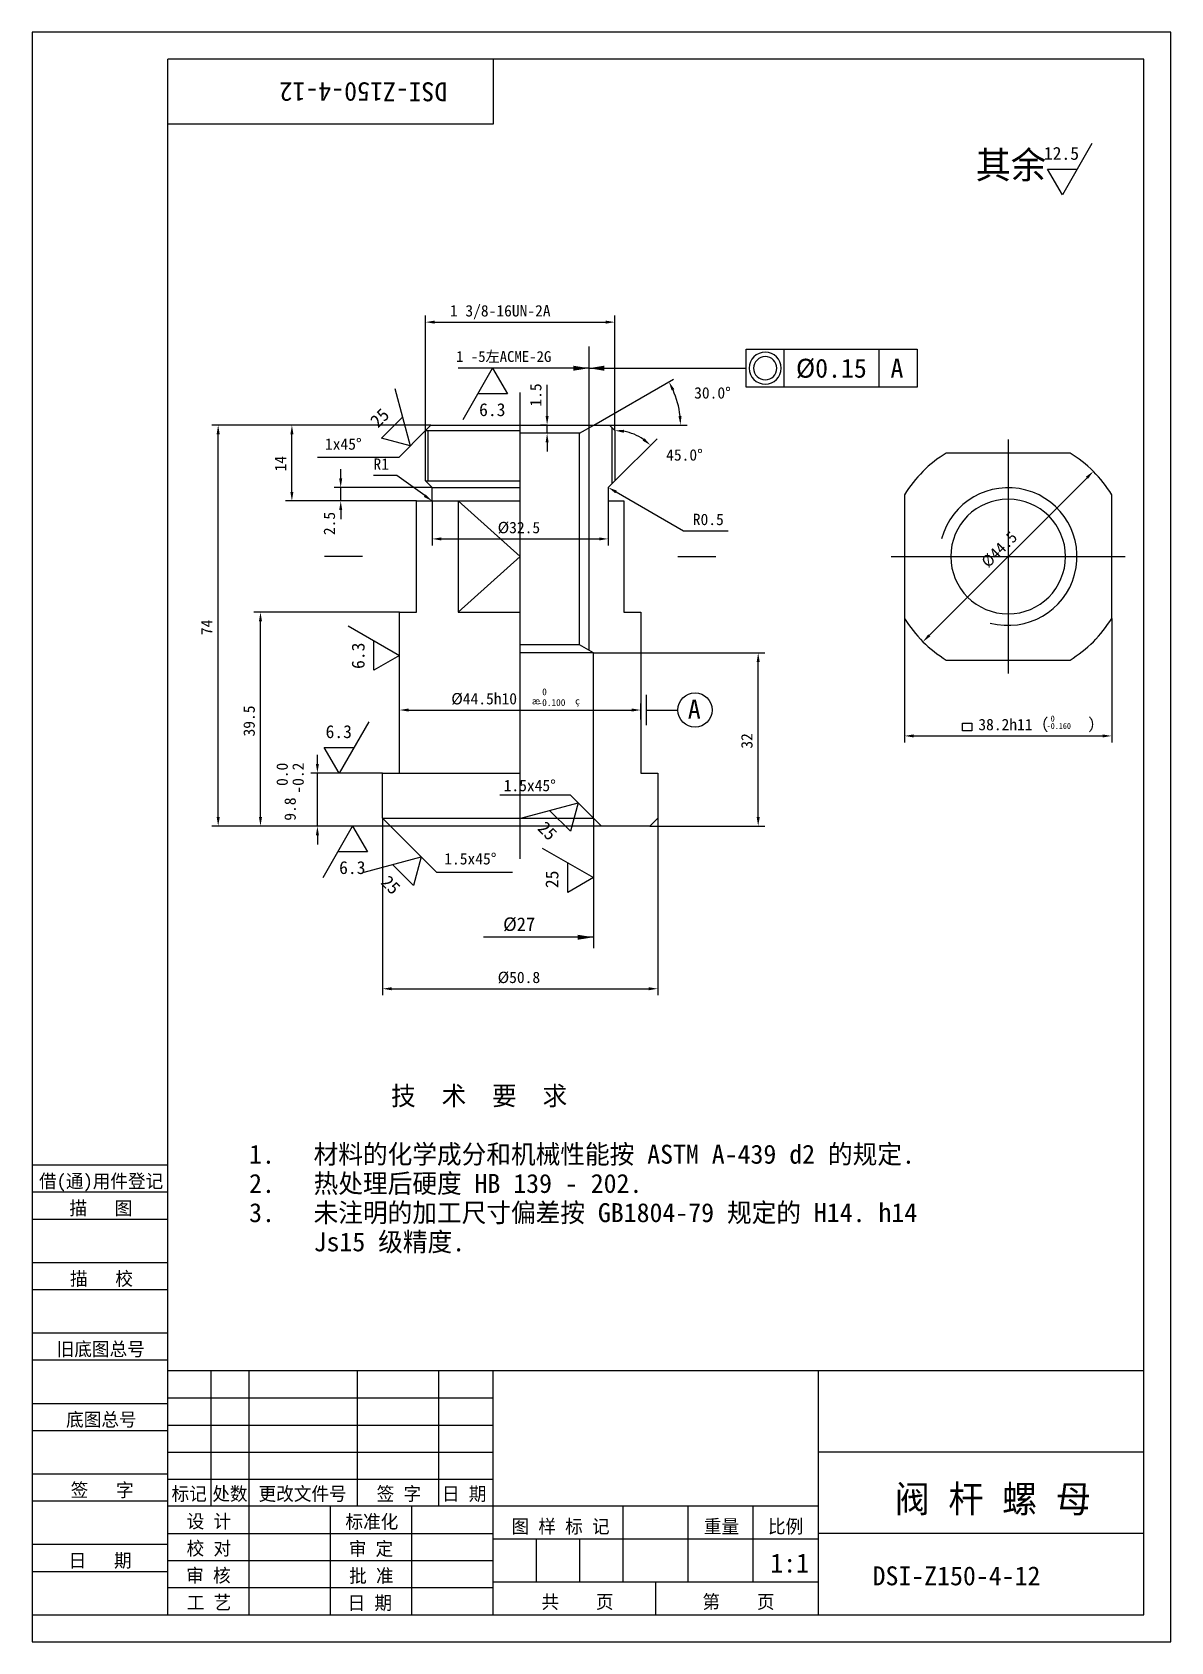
# Model space of a CAD drawing. Header units: metres. Extents: x 0 to 210, y 0 to 297.
import ezdxf

# ---------------------------------------------------------------- set-up
doc = ezdxf.new("R2010")
doc.units = ezdxf.units.M
for name, color, linetype in [('C', 6, 'Continuous'), ('D', 1, 'Continuous'), ('FL', 5, 'Continuous'), ('T', 7, 'Continuous'), ('TL', 4, 'Continuous')]:
    doc.layers.add(name, color=color, linetype=linetype)

# ---------------------------------------------------------------- blocks, each defined once
blk = doc.blocks.new('PIC6')
blk.add_lwpolyline([(6.01, 0, 1), (-6.01, 0, 1)], format="xyb", close=True)
blk.add_lwpolyline([(-4.36, 0, 1), (4.36, 0, 1), (-4.36, 0, 1)], format="xyb")
blk = doc.blocks.new('TUKUN4')
at = {"layer": 'FL'}
for p, q in [((0, 297), (0, 0)), ((210, 297), (0, 297)), ((210, 0), (210, 297)), ((0, 78), (25, 78)), ((0, 70), (25, 70)), ((0, 65), (25, 65)), ((0, 57), (25, 57)), ((0, 52), (25, 52)), ((33, 25), (33, 50)), ((40, 5), (40, 50)), ((60, 25), (60, 50)), ((75, 25), (75, 50)), ((25, 45), (85, 45)), ((0, 44), (25, 44)), ((0, 39), (25, 39)), ((25, 40), (85, 40)), ((25, 35), (85, 35)), ((0, 31), (25, 31)), ((25, 30), (85, 30)), ((0, 26), (25, 26)), ((70, 5), (70, 25)), ((0, 18), (25, 18)), ((25, 20), (85, 20)), ((25, 15), (85, 15)), ((0, 13), (25, 13)), ((25, 10), (85, 10)), ((0, 0), (210, 0))]:
    blk.add_line(p, q, dxfattribs=at)
at = {"layer": 'TL'}
for p, q in [((25, 5), (25, 292)), ((205, 292), (25, 292)), ((85, 292), (85, 280)), ((205, 5), (205, 292)), ((85, 280), (25, 280)), ((0, 88), (25, 88)), ((0, 83), (25, 83)), ((205, 50), (25, 50)), ((85, 5), (85, 50)), ((145, 5), (145, 50)), ((205, 35), (145, 35)), ((145, 25), (25, 25)), ((55, 5), (55, 25)), ((109, 11), (109, 25)), ((121, 11), (121, 25)), ((133, 11), (133, 25)), ((85, 19), (145, 19)), ((93, 11), (93, 19)), ((101, 11), (101, 19)), ((205, 20), (145, 20)), ((145, 11), (85, 11)), ((115, 5), (115, 11)), ((0, 5), (205, 5))]:
    blk.add_line(p, q, dxfattribs=at)
at = {"layer": 'T'}
for s, p in [('借(通)用件登记', (1.26, 83.76)), ('描   图', (6.86, 78.76)), ('描   校', (6.98, 65.76)), ('旧底图总号', (4.52, 52.76)), ('底图总号', (6.25, 39.76)), ('签   字', (7.1, 26.76)), ('标记', (25.71, 26.07)), ('处数', (33.22, 26.07)), ('更改文件号', (41.75, 26.07)), ('签 字', (63.53, 26.07)), ('日 期', (75.57, 26.07)), ('设 计', (28.5, 20.99)), ('标准化', (57.77, 20.93)), ('图 样 标 记', (88.4, 20.04)), ('重量', (123.88, 20.04)), ('比例', (135.7, 20.04)), ('校 对', (28.48, 15.99)), ('审 定', (58.39, 15.93)), ('日   期', (6.72, 13.76)), ('审 核', (28.41, 10.99)), ('批 准', (58.46, 10.93)), ('共    页', (93.91, 6.13)), ('第    页', (123.62, 6.13)), ('工 艺', (28.52, 5.99)), ('日 期', (58.18, 5.93))]:
    blk.add_text(s, height=2.5, dxfattribs=at).set_placement(p)

msp = doc.modelspace()

# ---------------------------------------------------------------- linework, layer by layer
at = {"layer": 'C'}
for p, q in [((180, 221.85), (180, 178.65)), ((158.4, 200.25), (201.6, 200.25))]:
    msp.add_line(p, q, dxfattribs=at)
msp.add_lwpolyline([(90, 144.5), (90, 230.5)], dxfattribs=at)
at = {"layer": 'D'}
for p, q in [((195.46, 276.46), (190, 267)), ((190, 267), (187.27, 271.73)), ((187.27, 271.73), (192.73, 271.73)), ((72.54, 223.5), (72.54, 244.7)), ((107.46, 223.5), (107.46, 244.7)), ((74.22, 243.5), (105.78, 243.5)), ((102.7, 224), (102.7, 239)), ((131.7, 231.5), (131.7, 238.5)), ((131.7, 238.5), (163.2, 238.5)), ((138.7, 231.5), (138.7, 238.5)), ((156.2, 231.5), (156.2, 238.5)), ((163.2, 238.5), (163.2, 231.5)), ((102.7, 235), (78.57, 235)), ((79.46, 225.53), (84.92, 235)), ((84.92, 235), (87.65, 230.27)), ((102.7, 235), (106.2, 235)), ((106.2, 235), (131.7, 235)), ((94.97, 227.86), (94.97, 231.91)), ((103.57, 224.5), (118.29, 233)), ((66.88, 231.23), (69.71, 220.67)), ((87.65, 230.27), (82.19, 230.27)), ((163.2, 231.5), (131.7, 231.5)), ((64.43, 222.09), (68.29, 225.95)), ((94.97, 226.18), (94.97, 227.86)), ((73.54, 224.5), (33.1, 224.5)), ((34.3, 152.18), (34.3, 222.82)), ((73.54, 224.5), (46.7, 224.5)), ((47.9, 212.18), (47.9, 222.82)), ((72.54, 223.5), (67.59, 218.55)), ((94.97, 224.5), (93.77, 224.5)), ((94.97, 223), (93.77, 223)), ((94.97, 223), (94.97, 224.5)), ((106.46, 224.5), (116.46, 224.5)), ((107.46, 223.5), (107.46, 224.71)), ((116.46, 224.5), (120.77, 224.5)), ((69.71, 220.67), (64.43, 222.09)), ((94.97, 221.32), (94.97, 219.64)), ((107.46, 214.21), (115.24, 221.99)), ((67.59, 218.55), (52.59, 218.55)), ((56.9, 214.68), (56.9, 216.36)), ((65.6, 215.2), (62.94, 215.2)), ((67.28, 215.2), (65.6, 215.2)), ((72.39, 211.49), (67.28, 215.2)), ((194.55, 214.8), (165.45, 185.7)), ((73.75, 213), (55.7, 213)), ((56.9, 210.5), (56.9, 213)), ((107.7, 212.16), (120.11, 205)), ((70.9, 210.5), (46.7, 210.5)), ((70.9, 210.5), (55.7, 210.5)), ((56.9, 208.82), (56.9, 207.14)), ((73.75, 210.5), (73.75, 202.3)), ((106.25, 210.5), (106.25, 202.3)), ((120.11, 205), (121.79, 205)), ((121.79, 205), (128.34, 205)), ((75.43, 203.5), (104.57, 203.5)), ((67.75, 190), (40.9, 190)), ((42.1, 152.18), (42.1, 188.32)), ((58.29, 187.46), (67.75, 182)), ((160.9, 188.84), (160.9, 165.95)), ((199.1, 188.84), (199.1, 165.95)), ((63.02, 179.27), (63.02, 184.73)), ((67.75, 182), (63.02, 179.27)), ((103.5, 182.5), (135.1, 182.5)), ((133.9, 152.18), (133.9, 180.82)), ((67.75, 170.18), (67.75, 173.12)), ((112.25, 170.18), (112.25, 173.12)), ((62.06, 169.76), (56.6, 160.3)), ((69.43, 171.93), (110.57, 171.93)), ((171.6, 168.1), (171.6, 169.5)), ((171.6, 169.5), (173.3, 169.5)), ((173.3, 169.5), (173.3, 168.1)), ((162.58, 167.15), (197.42, 167.15)), ((173.3, 168.1), (171.6, 168.1)), ((52.6, 161.98), (52.6, 163.66)), ((56.6, 160.3), (53.87, 165.03)), ((53.87, 165.03), (59.33, 165.03)), ((64.6, 160.3), (51.4, 160.3)), ((52.6, 150.5), (52.6, 160.3)), ((99.26, 156.24), (86.26, 156.24)), ((90.12, 152), (100.67, 154.83)), ((103.5, 152), (99.26, 156.24)), ((100.67, 154.83), (99.26, 149.55)), ((64.6, 152), (64.6, 119.3)), ((99.26, 149.55), (95.39, 153.41)), ((103.5, 152), (103.5, 128)), ((115.4, 152), (115.4, 119.3)), ((66.1, 150.5), (33.1, 150.5)), ((66.1, 150.5), (40.9, 150.5)), ((66.1, 150.5), (51.4, 150.5)), ((52.6, 148.82), (52.6, 147.14)), ((53.64, 141.04), (59.1, 150.5)), ((59.1, 150.5), (61.83, 145.77)), ((66.1, 150.5), (74.59, 142.01)), ((113.9, 150.5), (135.1, 150.5)), ((61.83, 145.77), (56.37, 145.77)), ((94.04, 146.46), (103.5, 141)), ((61.2, 142.01), (71.76, 144.84)), ((70.34, 139.57), (66.48, 143.43)), ((71.76, 144.84), (70.34, 139.57)), ((98.77, 138.27), (98.77, 143.73)), ((74.59, 142.01), (88.59, 142.01)), ((103.5, 141), (98.77, 138.27)), ((103.5, 130), (83.25, 130)), ((66.28, 120.5), (113.72, 120.5))]:
    msp.add_line(p, q, dxfattribs=at)
for points in [[(113.25, 174.72), (113.25, 169.12)], [(113.25, 171.93), (119.1, 171.93)]]:
    msp.add_lwpolyline(points, dxfattribs=at)
msp.add_circle((122.25, 171.93), 3.15, dxfattribs=at)
for centre, radius, start, end in [((103.57, 224.5), 16, 6.02, 23.98), ((107.46, 214.21), 9.3, 55.36, 79.64)]:
    msp.add_arc(centre, radius, start, end, dxfattribs=at)
for points in [[(74.22, 243.78), (74.22, 243.22), (72.54, 243.5)], [(105.78, 243.78), (105.78, 243.22), (107.46, 243.5)], [(99.82, 234.54), (102.7, 235), (99.82, 235.45)], [(105.5, 235.46), (105.5, 234.53), (102.7, 235)], [(117.94, 230.88), (118.44, 231.13), (117.43, 232.5)], [(94.69, 226.18), (95.25, 226.18), (94.97, 224.5)], [(119.76, 226.19), (119.2, 226.16), (119.57, 224.5)], [(34.02, 222.82), (34.58, 222.82), (34.3, 224.5)], [(47.62, 222.82), (48.18, 222.82), (47.9, 224.5)], [(94.69, 221.32), (95.25, 221.32), (94.97, 223)], [(109.11, 223.08), (109.16, 223.64), (107.46, 223.51)], [(112.93, 222.08), (112.57, 221.65), (114.04, 220.79)], [(56.62, 214.68), (57.18, 214.68), (56.9, 213)], [(194.74, 214.6), (194.35, 214.99), (195.73, 215.98)], [(47.62, 212.18), (48.18, 212.18), (47.9, 210.5)], [(72.56, 211.71), (72.23, 211.26), (73.75, 210.5)], [(107.56, 211.92), (107.84, 212.4), (106.25, 213)], [(56.62, 208.82), (57.18, 208.82), (56.9, 210.5)], [(75.43, 203.78), (75.43, 203.22), (73.75, 203.5)], [(104.57, 203.78), (104.57, 203.22), (106.25, 203.5)], [(41.82, 188.32), (42.38, 188.32), (42.1, 190)], [(165.65, 185.51), (165.26, 185.9), (164.27, 184.52)], [(133.62, 180.82), (134.18, 180.82), (133.9, 182.5)], [(69.43, 172.21), (69.43, 171.65), (67.75, 171.93)], [(110.57, 172.21), (110.57, 171.65), (112.25, 171.93)], [(162.58, 167.43), (162.58, 166.87), (160.9, 167.15)], [(197.42, 167.43), (197.42, 166.87), (199.1, 167.15)], [(52.32, 161.98), (52.88, 161.98), (52.6, 160.3)], [(34.02, 152.18), (34.58, 152.18), (34.3, 150.5)], [(41.82, 152.18), (42.38, 152.18), (42.1, 150.5)], [(133.62, 152.18), (134.18, 152.18), (133.9, 150.5)], [(52.32, 148.82), (52.88, 148.82), (52.6, 150.5)], [(100.62, 129.54), (103.5, 130), (100.62, 130.46)], [(66.28, 120.78), (66.28, 120.22), (64.6, 120.5)], [(113.72, 120.78), (113.72, 120.22), (115.4, 120.5)]]:
    msp.add_solid(points, dxfattribs=at)
at = {"layer": 'FL'}
for points in [[(73.04, 214.21), (73.04, 223.5)], [(102.7, 182.96), (102.7, 224)], [(106.96, 213.71), (106.96, 224)], [(78.59, 190), (90, 200.25), (78.59, 210.5)]]:
    msp.add_lwpolyline(points, dxfattribs=at)
msp.add_arc((180, 200.25), 12.7, 255, 165, dxfattribs=at)
at = {"layer": 'TL'}
for points in [[(72.54, 223.5), (73.54, 224.5), (103.57, 224.5)], [(73.75, 213), (72.54, 214.21), (72.54, 223.5), (90, 223.5)], [(100.97, 223), (90, 223)], [(72.54, 214.21), (90, 214.21)], [(73.75, 210.5), (73.75, 213), (90, 213)], [(67.75, 160.3), (67.75, 190), (70.9, 190), (70.9, 210.5), (90, 210.5)], [(78.59, 210.5), (78.59, 190), (90, 190)], [(60.9, 200.25), (53.9, 200.25)], [(119.1, 200.25), (126.1, 200.25)], [(100.97, 183.96), (90, 183.96)], [(103.5, 182.5), (90, 182.5)], [(105, 150.5), (66.1, 150.5), (64.6, 152), (64.6, 160.3), (90, 160.3)], [(64.6, 152), (103.5, 152)]]:
    msp.add_lwpolyline(points, dxfattribs=at)
msp.add_lwpolyline([(103.57, 224.5), (106.46, 224.5), (107.46, 223.5), (107.46, 214.21), (106.25, 213), (106.25, 210.5), (109.1, 210.5), (109.1, 190), (112.25, 190), (112.25, 160.3), (115.4, 160.3), (115.4, 152), (113.9, 150.5), (105, 150.5), (103.5, 152), (103.5, 182.5), (100.97, 183.96), (100.97, 223)], close=True, dxfattribs=at)
msp.add_lwpolyline([(199.1, 188.84), (199.1, 211.66, 0.12), (191.41, 219.35), (168.59, 219.35, 0.12), (160.9, 211.66), (160.9, 188.84, 0.12), (168.59, 181.15), (191.41, 181.15, 0.12)], format="xyb", close=True, dxfattribs=at)
msp.add_lwpolyline([(190.58, 200.25, 1), (169.42, 200.25, 1), (190.58, 200.25, 1)], format="xyb", dxfattribs=at)

# ---------------------------------------------------------------- block references
at = {"layer": 'D', "xscale": 0.49, "yscale": 0.49, "zscale": 0.49}
msp.add_blockref('PIC6', (135.2, 235), dxfattribs=at)
at = {"layer": 'TL'}
msp.add_blockref('TUKUN4', (0, 0), dxfattribs=at)

# ---------------------------------------------------------------- texts
at = {"layer": 'D'}
for s, height, rotation, p in [('DSI-Z150-4-12', 3.5, 180, (76.58, 287.75)), ('1.5', 2.1, 90, (93.92, 227.91)), ('25', 2.38, 45, (63.78, 223.87)), ('14', 2.1, 90, (46.85, 215.95)), ('2.5', 2.1, 90, (55.85, 204.2)), ('%%c44.5', 2.1, 45, (176.32, 198.06)), ('74', 2.1, 90, (33.25, 185.75)), ('6.3', 2.38, 90, (61.3, 179.51)), ('39.5', 2.1, 90, (41.05, 167.05)), ('32', 2.1, 90, (132.85, 164.8)), (' 0.0', 2.1, 90, (47.14, 156.49)), ('-0.2', 2.1, 90, (50.08, 156.51)), ('9.8', 2.1, 90, (48.61, 151.51)), ('25', 2.38, 315, (93.06, 149.94)), ('25', 2.38, 315, (64.15, 139.96)), ('25', 2.38, 90, (97.05, 139.07))]:
    msp.add_text(s, height=height, rotation=rotation, dxfattribs=at).set_placement(p)
for s, height, p in [('其余', 5, (174, 270)), ('12.5', 2.38, (186.6, 273.45)), ('1 3/8-16UN-2A', 2.1, (77.04, 244.55)), ('1 -5左ACME-2G', 2, (78.18, 236.16)), ('%%c0.15', 3.5, (140.87, 233.25)), ('A', 3.5, (158.3, 233.25)), ('30.0%%d', 2.1, (122.09, 229.4)), ('6.3', 2.38, (82.43, 226.16)), ('1x45%%d', 2.1, (54, 219.96)), ('45.0%%d', 2.1, (116.92, 217.95)), ('R1', 2.1, (62.94, 216.25)), ('R0.5', 2.1, (121.84, 206.05)), ('%%c32.5', 2.1, (85.85, 204.55)), (' 0', 1.26, (93.2, 174.66)), ('%%c44.5h10', 2.1, (77.3, 172.97)), ('%%230', 1.26, (92.15, 172.97)), ('-0.100', 1.26, (93.2, 172.68)), ('%%231', 1.26, (100.13, 172.97)), ('A', 3.5, (120.92, 170.33)), ('38.2h11', 2.1, (174.5, 168.2)), ('(     )', 2.1, (186.1, 168.4)), ('-0.160', 1.1, (187.1, 168.43)), (' 0', 1.1, (187.1, 169.8)), ('6.3', 2.38, (54.11, 166.75)), ('1.5x45%%d', 2.1, (86.96, 156.95)), ('1.5x45%%d', 2.1, (76, 143.43)), ('6.3', 2.38, (56.61, 141.67)), ('%%c27', 2.5, (86.85, 131.17)), ('%%c50.8', 2.1, (85.85, 121.55)), ('           技  术  要  求', 3.5, (40, 99)), ('1.   材料的化学成分和机械性能按 ASTM A-439 d2 的规定.', 3.5, (40, 88.22)), ('2.   热处理后硬度 HB 139 - 202.', 3.5, (40, 82.83)), ('3.   未注明的加工尺寸偏差按 GB1804-79 规定的 H14. h14', 3.5, (40, 77.44)), ('     Js15 级精度. ', 3.5, (40, 72.05)), ('阀 杆 螺 母', 5, (159.07, 23.87)), ('1:1', 3.5, (136.14, 12.78)), ('DSI-Z150-4-12', 3.5, (155, 10.42))]:
    msp.add_text(s, height=height, dxfattribs=at).set_placement(p)

doc.saveas('drawing.dxf')
